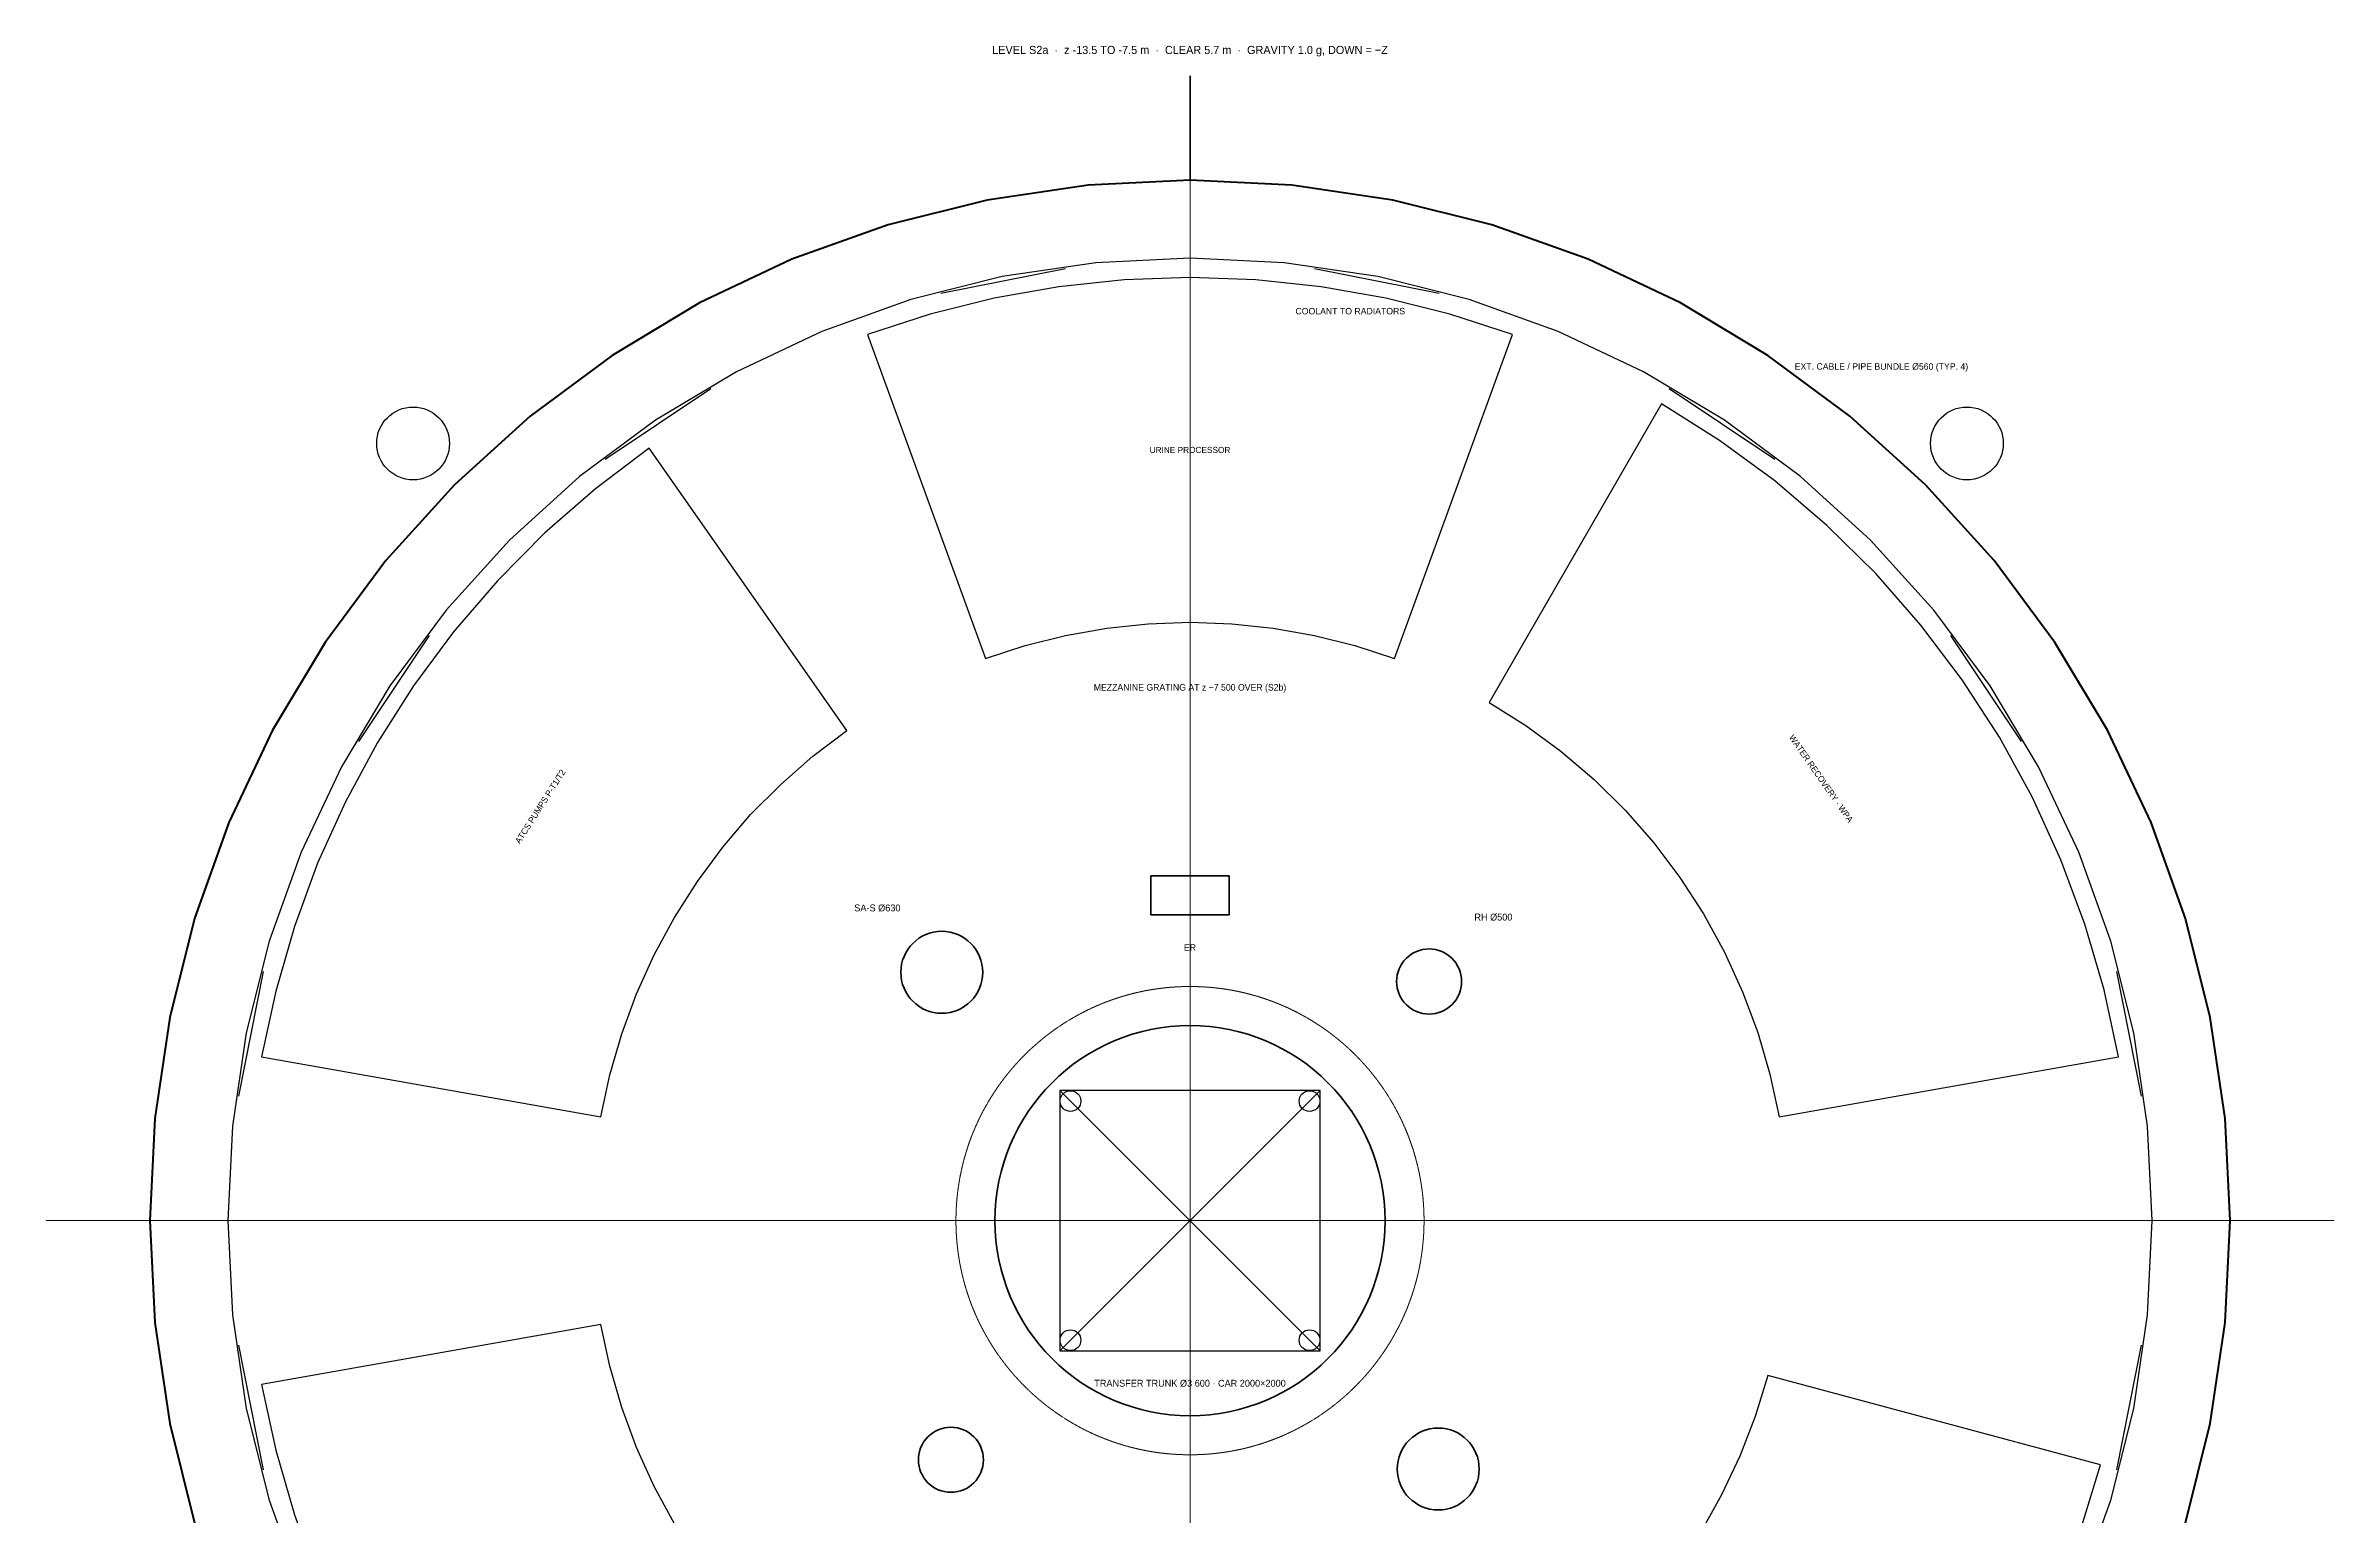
# Model space of a CAD drawing. Header units: millimetres. Extents: x 0 to 221000, y -9500 to 9035.
# Drawn here: x 45200 to 62800, y -2265 to 9032 of the extents above; entities that cross this region are included whole.
import ezdxf
from ezdxf.enums import TextEntityAlignment as Align

# ---------------------------------------------------------------- set-up
doc = ezdxf.new("R2010")
doc.units = ezdxf.units.MM
doc.linetypes.add('CENTER', pattern=[5.08, 3.175, -0.635, 0.635, -0.635])
doc.linetypes.add('DASHED', pattern=[1.524, 1.27, -0.254])
for name, color, linetype, lineweight in [('A-ANNO-NOTE', 7, 'CONTINUOUS', 18), ('A-EQPM', 30, 'CONTINUOUS', 25), ('A-GLAZ', 5, 'CONTINUOUS', 25), ('A-GRID', 9, 'CENTER', 18), ('A-HIDN', 8, 'DASHED', 18), ('A-POCHE', 7, 'CONTINUOUS', 50), ('A-WALL-SHFT', 7, 'CONTINUOUS', 35), ('M-ANNO-TEXT', 7, 'CONTINUOUS', 25), ('M-DUCT-OAIR', 3, 'CONTINUOUS', 35), ('M-DUCT-RETN', 30, 'CONTINUOUS', 35), ('M-DUCT-SUPP', 5, 'CONTINUOUS', 35), ('P-PIPE', 4, 'CONTINUOUS', 35)]:
    doc.layers.add(name, color=color, linetype=linetype, lineweight=lineweight)
doc.layers.add('A-VOID', color=7, linetype='CONTINUOUS')

msp = doc.modelspace()

# ---------------------------------------------------------------- linework, layer by layer
at = {"layer": 'A-EQPM'}
for p, q in [((53000, -1000), (55000, 1000)), ((53000, 1000), (55000, -1000))]:
    msp.add_line(p, q, dxfattribs=at)
for points in [[(56479.64604, 6812.7715), (55998.37083, 6969.1473), (55507.35976, 7091.57011), (55009.00498, 7179.4435), (54505.73443, 7232.33936), (54000, 7250), (53494.26557, 7232.33936), (52990.99502, 7179.4435), (52492.64024, 7091.57011), (52001.62917, 6969.1473), (51520.35396, 6812.7715), (52426.70734, 4322.58606), (52732.06816, 4421.8038), (53043.60622, 4499.47896), (53359.80374, 4555.23312), (53679.12022, 4588.79463), (54000, 4600), (54320.87978, 4588.79463), (54640.19626, 4555.23312), (54956.39378, 4499.47896), (55267.93184, 4421.8038), (55573.29266, 4322.58606)], [(61139.85621, 1258.94929), (61029.51227, 1774.38924), (60882.00917, 2280.44948), (60698.12661, 2774.45488), (60478.83664, 3253.79406), (60225.29846, 3715.93313), (59938.85232, 4158.42916), (59621.01242, 4578.94305), (59273.4589, 4975.25187), (58898.02901, 5345.26069), (58496.70731, 5687.01357), (58071.61527, 5998.70395), (57625, 6278.68418), (56300, 3983.71686), (56583.36969, 3806.07423), (56853.08326, 3608.31206), (57107.71496, 3391.47575), (57345.91875, 3156.71153), (57566.43546, 2905.26042), (57768.0994, 2638.45161), (57949.84454, 2357.6955), (58110.71015, 2064.47623), (58249.84585, 1760.34379), (58366.51616, 1446.90588), (58460.10434, 1125.81938), (58530.11566, 798.78162)], [(49841.57084, 5938.85232), (49428.49316, 5627.06187), (49038.71084, 5286.59719), (48674.21011, 4919.19323), (48336.84839, 4526.72219), (48028.34478, 4111.18401), (47750.27137, 3674.69618), (47504.04514, 3219.48294), (47290.9208, 2747.86395), (47111.9844, 2262.24248), (46968.14774, 1765.09314), (46860.14379, 1258.94929), (49469.88434, 798.78162), (49538.41098, 1119.92116), (49629.67286, 1435.35385), (49743.20492, 1743.4723), (49878.42864, 2042.70642), (50034.65494, 2331.53137), (50211.08773, 2608.47537), (50406.82794, 2872.12718), (50620.87814, 3121.14329), (50852.14757, 3354.25477), (51099.45773, 3570.27374), (51361.54839, 3768.0994)], [(53000, -1000), (55000, -1000), (55000, 1000), (53000, 1000)], [(46860.14379, -1258.94929), (46968.14774, -1765.09314), (47111.9844, -2262.24248), (47290.9208, -2747.86395), (47504.04514, -3219.48294), (47750.27137, -3674.69618), (48028.34478, -4111.18401), (48336.84839, -4526.72219), (48674.21011, -4919.19323), (49038.71084, -5286.59719), (49428.49316, -5627.06187), (49841.57084, -5938.85232), (51361.54839, -3768.0994), (51099.45773, -3570.27374), (50852.14757, -3354.25477), (50620.87814, -3121.14329), (50406.82794, -2872.12718), (50211.08773, -2608.47537), (50034.65494, -2331.53137), (49878.42864, -2042.70642), (49743.20492, -1743.4723), (49629.67286, -1435.35385), (49538.41098, -1119.92116), (49469.88434, -798.78162)], [(57625, -6278.68418), (58063.68012, -6004.08227), (58481.65265, -5698.88494), (58876.78771, -5364.64739), (59247.07178, -5003.07283), (59590.61797, -4616.00376), (59905.67565, -4205.41259), (60190.63937, -3773.39161), (60444.057, -3322.14228), (60664.6372, -2853.96408), (60851.25594, -2371.24273), (61002.96224, -1876.43808), (58443.2588, -1190.56761), (58347.00377, -1504.51263), (58228.5974, -1810.791), (58088.64306, -2107.842), (57927.85394, -2394.15192), (57747.04938, -2668.26178), (57547.15071, -2928.7748), (57329.17658, -3174.36345), (57094.23772, -3403.77628), (56843.53134, -3615.84424), (56578.33497, -3809.48668), (56300, -3983.71686)]]:
    msp.add_lwpolyline(points, close=True, dxfattribs=at)
for centre, radius in [((48024.9477, 5975.0523), 280), ((59975.0523, 5975.0523), 280), ((53080.76118, 919.23882), 80), ((54919.23882, 919.23882), 80), ((53080.76118, -919.23882), 80), ((54919.23882, -919.23882), 80)]:
    msp.add_circle(centre, radius, dxfattribs=at)
at = {"layer": 'A-GLAZ'}
for p, q in [((53043.10223, 7317.70091), (52083.69536, 7126.86302)), ((55916.30464, 7126.86302), (54956.89777, 7317.70091)), ((50315.57884, 6394.48518), (49502.23296, 5851.02484)), ((58497.76704, 5851.02484), (57684.42116, 6394.48518)), ((48148.97516, 4497.76704), (47605.51482, 3684.42116)), ((60394.48518, 3684.42116), (59851.02484, 4497.76704)), ((46873.13698, 1916.30464), (46682.29909, 956.89777)), ((61317.70091, 956.89777), (61126.86302, 1916.30464)), ((46682.29909, -956.89777), (46873.13698, -1916.30464)), ((61126.86302, -1916.30464), (61317.70091, -956.89777))]:
    msp.add_line(p, q, dxfattribs=at)
at = {"layer": 'A-GRID'}
for q in [(54000, 8800), (45200, 0), (62800, 0), (54000, -8800)]:
    msp.add_line((54000, 0), q, dxfattribs=at)
at = {"layer": 'A-HIDN'}
msp.add_circle((54000, 0), 1800, dxfattribs=at)
at = {"layer": 'A-POCHE'}
msp.add_lwpolyline([(61655.52269, -2322.27742), (61846.28224, -1560.72258), (61961.47781, -784.13712), (62000, 0), (61961.47781, 784.13712), (61846.28224, 1560.72258), (61655.52269, 2322.27742), (61391.03626, 3061.46746), (61055.37011, 3771.17389), (60651.7569, 4444.56186), (60184.08363, 5075.14627), (59656.85425, 5656.85425), (59075.14627, 6184.08363), (58444.56186, 6651.7569), (57771.17389, 7055.37011), (57061.46746, 7391.03626), (56322.27742, 7655.52269), (55560.72258, 7846.28224), (54784.13712, 7961.47781), (54000, 8000), (53215.86288, 7961.47781), (52439.27742, 7846.28224), (51677.72258, 7655.52269), (50938.53254, 7391.03626), (50228.82611, 7055.37011), (49555.43814, 6651.7569), (48924.85373, 6184.08363), (48343.14575, 5656.85425), (47815.91637, 5075.14627), (47348.2431, 4444.56186), (46944.62989, 3771.17389), (46608.96374, 3061.46746), (46344.47731, 2322.27742), (46153.71776, 1560.72258), (46038.52219, 784.13712), (46000, 0), (46038.52219, -784.13712), (46153.71776, -1560.72258), (46344.47731, -2322.27742)], dxfattribs=at)
at = {"layer": 'A-VOID'}
msp.add_lwpolyline([(60836.70854, -2831.8574), (61081.35848, -2148.10661), (61257.81107, -1443.66838), (61364.36698, -725.32684), (61400, 0), (61364.36698, 725.32684), (61257.81107, 1443.66838), (61081.35848, 2148.10661), (60836.70854, 2831.8574), (60526.21736, 3488.33585), (60152.87513, 4111.21972), (59720.27735, 4694.5103), (59232.59018, 5232.59018), (58694.5103, 5720.27735), (58111.21972, 6152.87513), (57488.33585, 6526.21736), (56831.8574, 6836.70854), (56148.10661, 7081.35848), (55443.66838, 7257.81107), (54725.32684, 7364.36698), (54000, 7400), (53274.67316, 7364.36698), (52556.33162, 7257.81107), (51851.89339, 7081.35848), (51168.1426, 6836.70854), (50511.66415, 6526.21736), (49888.78028, 6152.87513), (49305.4897, 5720.27735), (48767.40982, 5232.59018), (48279.72265, 4694.5103), (47847.12487, 4111.21972), (47473.78264, 3488.33585), (47163.29146, 2831.8574), (46918.64152, 2148.10661), (46742.18893, 1443.66838), (46635.63302, 725.32684), (46600, 0), (46635.63302, -725.32684), (46742.18893, -1443.66838), (46918.64152, -2148.10661), (47163.29146, -2831.8574)], dxfattribs=at)
at = {"layer": 'A-WALL-SHFT'}
msp.add_lwpolyline([(53700, 2350), (54300, 2350), (54300, 2650), (53700, 2650)], close=True, dxfattribs=at)
msp.add_circle((54000, 0), 1500, dxfattribs=at)
at = {"layer": 'M-DUCT-OAIR'}
msp.add_circle((52161.52237, -1838.47763), 250, dxfattribs=at)
at = {"layer": 'M-DUCT-RETN'}
for centre, radius in [((55838.47763, 1838.47763), 250), ((55909.18831, -1909.18831), 315)]:
    msp.add_circle(centre, radius, dxfattribs=at)
at = {"layer": 'M-DUCT-SUPP'}
msp.add_circle((52090.81169, 1909.18831), 315, dxfattribs=at)
at = {"layer": 'P-PIPE'}
msp.add_line((54000, 8000), (54000, 8800), dxfattribs=at)

# ---------------------------------------------------------------- texts
at = {"layer": 'A-ANNO-NOTE'}
for s, height, p in [('LEVEL S2a  ·  z -13.5 TO -7.5 m  ·  CLEAR 5.7 m  ·  GRAVITY 1.0 g, DOWN = −Z', 62.5, (54000, 9000)), ('COOLANT TO RADIATORS', 50, (55232.90206, 6992.13505)), ('EXT. CABLE / PIPE BUNDLE Ø560 (TYP. 4)', 50, (59317.7573, 6566.88337)), ('URINE PROCESSOR', 47.5, (54000, 5925)), ('MEZZANINE GRATING AT z −7 500 OVER (S2b)', 50, (54000, 4100)), ('ER', 50, (54000, 2100)), ('TRANSFER TRUNK Ø3 600 · CAR 2000×2000', 52.5, (54000, -1250))]:
    msp.add_text(s, height=height, dxfattribs=at).set_placement(p, align=Align.MIDDLE_CENTER)
for s, rotation, p in [('WATER RECOVERY · WPA', -55, (58853.47586, 3398.44039)), ('ATCS PUMPS P-T1/T2', 57.5, (49002.90568, 3183.50018))]:
    msp.add_text(s, height=47.5, rotation=rotation, dxfattribs=at).set_placement(p, align=Align.MIDDLE_CENTER)
at = {"layer": 'M-ANNO-TEXT'}
for s, p in [('SA-S Ø630', (51595.83694, 2404.16306)), ('RH Ø500', (56333.45238, 2333.45238))]:
    msp.add_text(s, height=52.5, dxfattribs=at).set_placement(p, align=Align.MIDDLE_CENTER)

doc.saveas('drawing.dxf')
